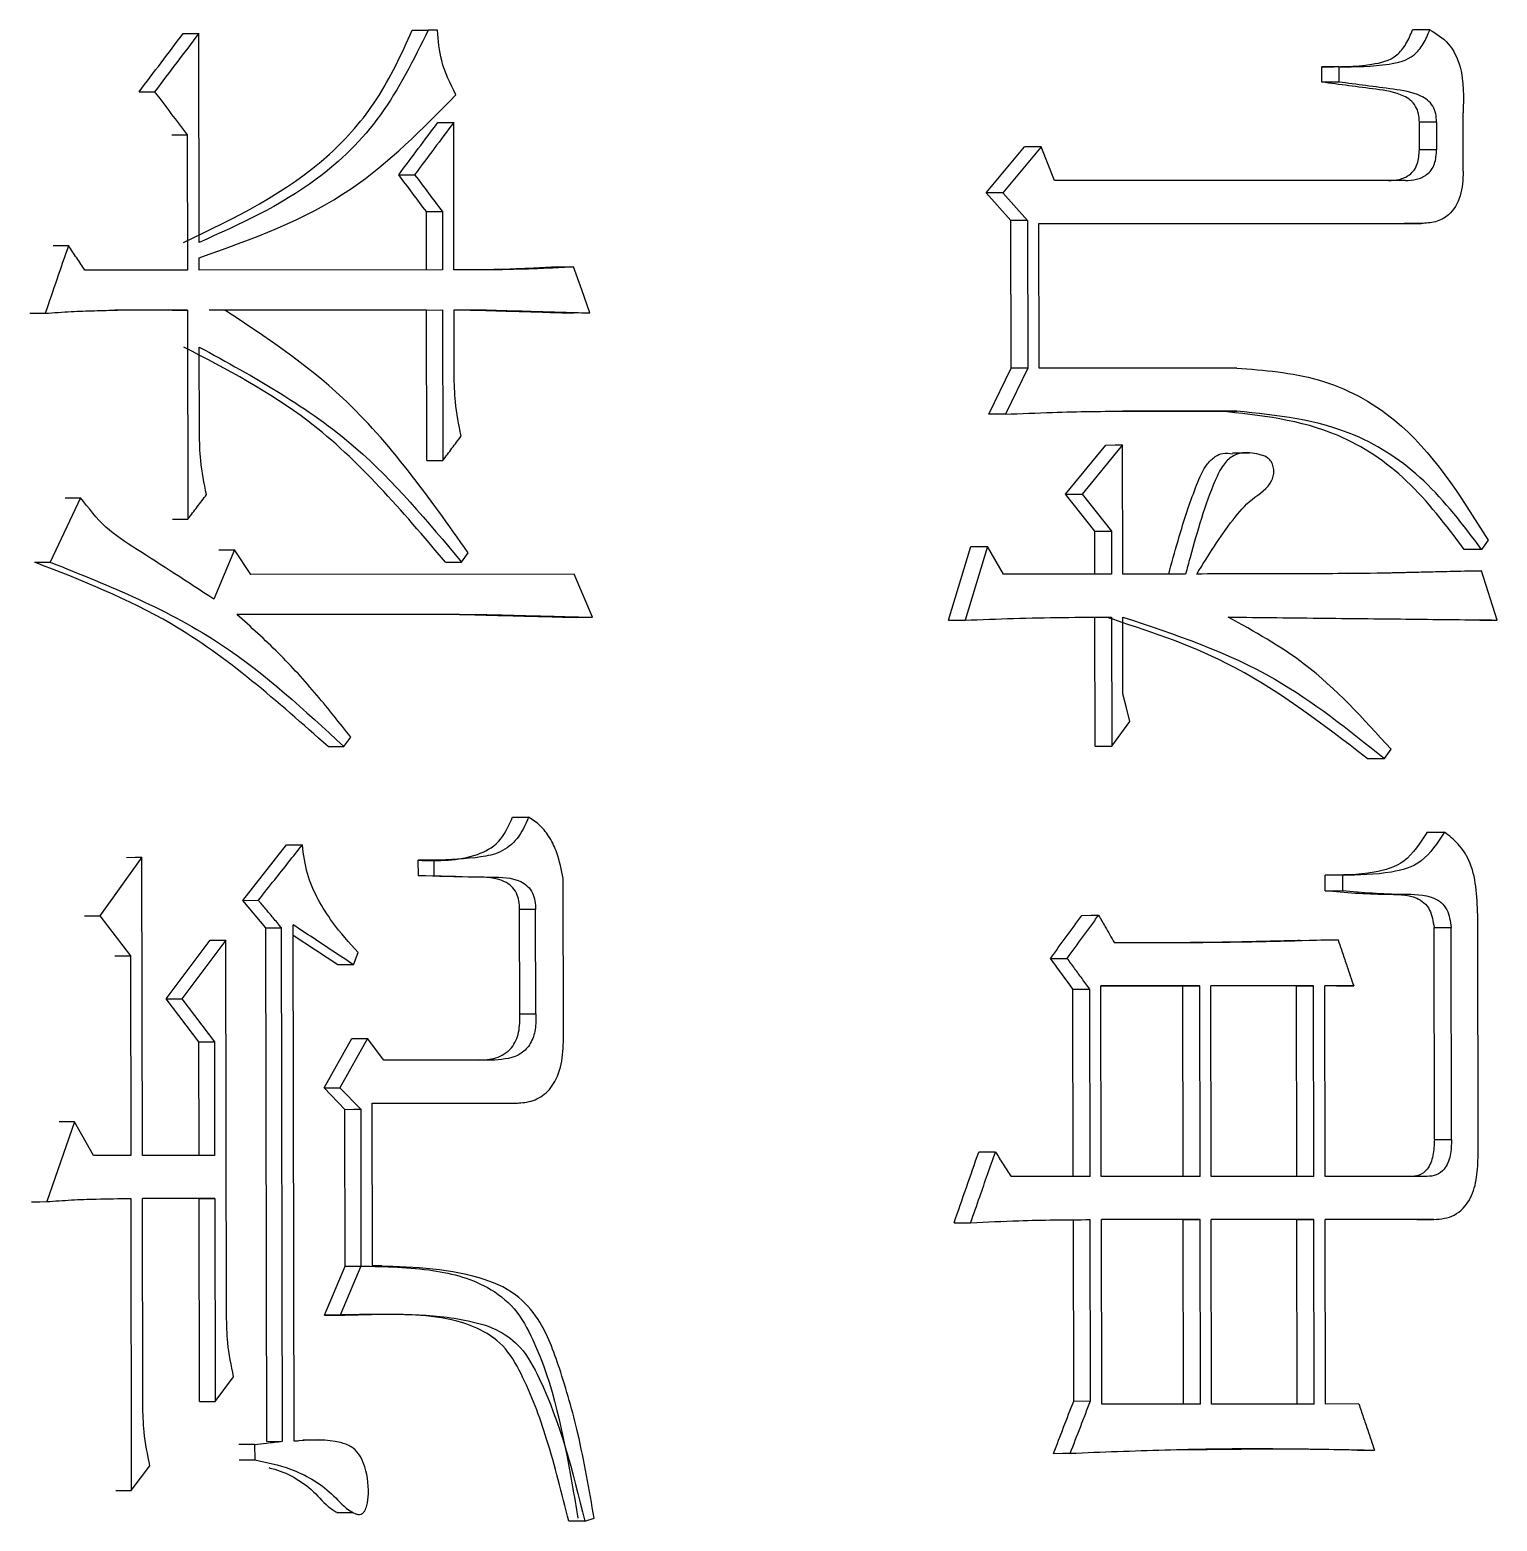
# Model space of a CAD drawing. Header units: millimetres. Extents: x 2384 to 4064, y 886 to 2074.
# Drawn here: x 2970.7 to 2975.86, y 1065.35 to 1070.6 of the extents above; entities that cross this region are included whole.
import ezdxf

# ---------------------------------------------------------------- set-up
doc = ezdxf.new("R2010")
doc.units = ezdxf.units.MM

msp = doc.modelspace()

# ---------------------------------------------------------------- linework, layer by layer
at = {"color": 7, "linetype": 'Continuous', "lineweight": 25}
for p, q in [((2972.0465, 1070.5981), (2972.1024, 1070.5983)), ((2972.1348, 1070.5983), (2972.1024, 1070.5983)), ((2975.6255, 1070.5997), (2975.565, 1070.5994)), ((2971.2965, 1069.8516), (2971.2952, 1070.5871)), ((2975.3054, 1070.4698), (2975.2453, 1070.4695)), ((2975.2454, 1070.4154), (2975.2453, 1070.4695)), ((2975.3054, 1070.4698), (2975.3055, 1070.4157)), ((2975.3055, 1070.4157), (2975.2454, 1070.4154)), ((2975.7433, 1070.1021), (2975.7429, 1070.3076)), ((2971.2549, 1070.2301), (2971.2557, 1069.7542)), ((2972.193, 1069.7546), (2972.1921, 1070.2738)), ((2975.6495, 1070.2752), (2975.589, 1070.2749)), ((2975.5891, 1070.1776), (2975.589, 1070.2749)), ((2975.6495, 1070.2752), (2975.6496, 1070.1778)), ((2974.065, 1070.0256), (2974.1994, 1070.1879)), ((2974.2581, 1070.1882), (2974.1235, 1070.0258)), ((2974.3059, 1070.0692), (2974.2581, 1070.1882)), ((2975.6496, 1070.1778), (2975.5891, 1070.1776)), ((2974.1235, 1070.0258), (2974.065, 1070.0256)), ((2974.1523, 1069.9283), (2974.065, 1070.0256)), ((2974.1235, 1070.0258), (2974.211, 1069.9285)), ((2975.5406, 1070.0696), (2974.3059, 1070.0692)), ((2972.0965, 1069.7543), (2972.0962, 1069.9599)), ((2972.1521, 1069.9601), (2972.1525, 1069.7546)), ((2974.211, 1069.9285), (2974.1523, 1069.9283)), ((2974.1532, 1069.409), (2974.1523, 1069.9283)), ((2974.211, 1069.9285), (2974.2119, 1069.4093)), ((2974.2506, 1069.9177), (2975.5955, 1069.9182)), ((2974.2515, 1069.4093), (2974.2506, 1069.9177)), ((2975.5351, 1069.9179), (2974.2506, 1069.9175)), ((2975.5955, 1069.9182), (2975.5351, 1069.9179)), ((2971.2966, 1069.7542), (2971.2965, 1069.7975)), ((2971.2557, 1069.7542), (2970.8946, 1069.754)), ((2972.1525, 1069.7546), (2971.2966, 1069.7542)), ((2972.2822, 1069.7546), (2972.193, 1069.7546)), ((2971.2011, 1069.6133), (2971.0004, 1069.6132)), ((2971.2559, 1069.6135), (2971.0099, 1069.6134)), ((2971.2012, 1069.6133), (2971.2559, 1069.6135)), ((2971.2559, 1069.6135), (2971.2572, 1068.878)), ((2972.0967, 1069.6137), (2971.3319, 1069.6134)), ((2971.3869, 1069.6136), (2972.1527, 1069.614)), ((2972.0967, 1069.6137), (2972.1527, 1069.614)), ((2972.0976, 1069.0837), (2972.0967, 1069.6137)), ((2972.1527, 1069.614), (2972.1536, 1069.0839)), ((2972.1933, 1069.614), (2972.3068, 1069.614)), ((2972.1937, 1069.3868), (2972.1933, 1069.614)), ((2972.2506, 1069.6138), (2972.1933, 1069.6138)), ((2972.2506, 1069.6138), (2972.3068, 1069.614)), ((2972.6706, 1069.6034), (2972.614, 1069.6031)), ((2971.2976, 1069.1809), (2971.2971, 1069.4836)), ((2974.0743, 1069.2468), (2974.1532, 1069.409)), ((2974.2119, 1069.4093), (2974.1328, 1069.247)), ((2974.9463, 1069.4096), (2974.2515, 1069.4093)), ((2974.1328, 1069.247), (2974.0743, 1069.2468)), ((2974.887, 1069.2579), (2974.5442, 1069.2577)), ((2974.5683, 1069.258), (2974.9466, 1069.2581)), ((2974.9466, 1069.2581), (2974.887, 1069.2579)), ((2974.3439, 1068.9656), (2974.4857, 1069.1387)), ((2974.5448, 1069.139), (2974.4028, 1068.9659)), ((2974.5456, 1068.6847), (2974.5448, 1069.139)), ((2972.0976, 1069.0837), (2972.1536, 1069.0839)), ((2974.9917, 1069.1099), (2974.9313, 1069.1096)), ((2970.8795, 1068.9534), (2970.773, 1068.7263)), ((2970.8253, 1068.9532), (2970.8795, 1068.9534)), ((2974.4468, 1068.8358), (2974.3439, 1068.9656)), ((2974.4028, 1068.9659), (2974.5058, 1068.8361)), ((2971.2024, 1068.8777), (2971.2572, 1068.878)), ((2974.447, 1068.6844), (2974.4468, 1068.8358)), ((2974.5058, 1068.8361), (2974.5061, 1068.6846)), ((2971.421, 1068.7699), (2971.3477, 1068.5968)), ((2971.4784, 1068.6834), (2971.421, 1068.7699)), ((2973.9327, 1068.5219), (2974.0116, 1068.7816)), ((2974.07, 1068.7818), (2973.991, 1068.5222)), ((2974.1258, 1068.6845), (2974.07, 1068.7818)), ((2970.7189, 1068.7261), (2970.773, 1068.7263)), ((2972.163, 1068.7266), (2972.219, 1068.7269)), ((2972.6157, 1068.6839), (2971.4784, 1068.6834)), ((2972.6805, 1068.5325), (2972.6157, 1068.6839)), ((2974.5061, 1068.6846), (2974.1258, 1068.6845)), ((2974.7665, 1068.6847), (2974.5456, 1068.6847)), ((2975.3391, 1068.6867), (2975.7472, 1068.6956)), ((2975.8626, 1068.5228), (2975.8079, 1068.6959)), ((2971.4296, 1068.5427), (2972.2681, 1068.5431)), ((2972.212, 1068.5429), (2971.4298, 1068.5425)), ((2972.212, 1068.5429), (2972.2681, 1068.5431)), ((2972.6239, 1068.5322), (2972.6805, 1068.5325)), ((2974.4481, 1068.0786), (2974.4473, 1068.533)), ((2974.5063, 1068.5332), (2974.5071, 1068.0789)), ((2974.5463, 1068.2628), (2974.5458, 1068.5332)), ((2975.8019, 1068.5226), (2975.8626, 1068.5228)), ((2974.5071, 1068.0789), (2974.5701, 1068.1654)), ((2971.7502, 1068.0775), (2971.8057, 1068.0777)), ((2971.8057, 1068.0777), (2971.8301, 1068.1102)), ((2974.4481, 1068.0786), (2974.5071, 1068.0789)), ((2975.4057, 1068.0357), (2975.466, 1068.036)), ((2975.466, 1068.036), (2975.4893, 1068.0684)), ((2975.6165, 1067.7762), (2975.6771, 1067.7764)), ((2971.4497, 1067.5365), (2971.6043, 1067.7313)), ((2971.6043, 1067.7313), (2971.6596, 1067.7316)), ((2971.0952, 1067.688), (2970.9478, 1067.4824)), ((2971.097, 1066.6387), (2971.0952, 1067.688)), ((2972.1235, 1067.6777), (2972.0676, 1067.6774)), ((2972.0677, 1067.6233), (2972.0676, 1067.6774)), ((2972.1236, 1067.6236), (2972.1235, 1067.6777)), ((2972.0677, 1067.6233), (2972.1236, 1067.6236)), ((2972.578, 1067.0721), (2972.5771, 1067.613)), ((2975.3181, 1067.6248), (2975.258, 1067.6246)), ((2975.2581, 1067.5705), (2975.258, 1067.6246)), ((2975.3181, 1067.6248), (2975.3182, 1067.5707)), ((2975.2581, 1067.5705), (2975.3182, 1067.5707)), ((2971.4497, 1067.5365), (2971.5048, 1067.5367)), ((2971.5315, 1067.4392), (2971.4497, 1067.5365)), ((2972.4803, 1067.5047), (2972.4239, 1067.5045)), ((2972.4246, 1067.1367), (2972.4239, 1067.5045)), ((2972.4809, 1067.137), (2972.4803, 1067.5047)), ((2970.9478, 1067.4824), (2971.0548, 1067.3418)), ((2971.6306, 1065.6329), (2971.6275, 1067.4503)), ((2975.7958, 1066.6406), (2975.7944, 1067.4844)), ((2971.1807, 1067.1902), (2971.3357, 1067.3958)), ((2971.3906, 1067.3961), (2971.2355, 1067.1905)), ((2971.3929, 1066.0764), (2971.3906, 1067.3961)), ((2971.5315, 1067.4392), (2971.5867, 1067.4394)), ((2971.5345, 1065.6327), (2971.5315, 1067.4392)), ((2971.5897, 1065.6329), (2971.5867, 1067.4394)), ((2971.7841, 1067.3095), (2971.6275, 1067.4133)), ((2975.1309, 1067.3943), (2975.2427, 1067.3974)), ((2975.6405, 1067.441), (2975.701, 1067.4413)), ((2975.6417, 1066.6944), (2975.6405, 1067.441)), ((2975.7023, 1066.6947), (2975.701, 1067.4413)), ((2971.0548, 1067.3418), (2971.056, 1066.6387)), ((2971.8396, 1067.3097), (2971.8558, 1067.353)), ((2971.8396, 1067.3097), (2971.7841, 1067.3095)), ((2974.2913, 1067.3322), (2974.3501, 1067.3324)), ((2971.2954, 1067.0388), (2971.1807, 1067.1902)), ((2971.2355, 1067.1905), (2971.3503, 1067.0391)), ((2974.3717, 1066.5642), (2974.3705, 1067.224)), ((2974.4306, 1066.5644), (2974.4295, 1067.2243)), ((2974.8162, 1067.2352), (2974.469, 1067.2351)), ((2974.4701, 1066.5644), (2974.469, 1067.2351)), ((2974.7568, 1067.235), (2974.469, 1067.2349)), ((2974.7568, 1067.235), (2974.8162, 1067.2352)), ((2974.7579, 1066.5643), (2974.7568, 1067.235)), ((2974.8174, 1066.5646), (2974.8162, 1067.2352)), ((2975.2169, 1067.2354), (2974.8556, 1067.2353)), ((2974.8567, 1066.5646), (2974.8556, 1067.2353)), ((2975.157, 1067.2351), (2974.8556, 1067.235)), ((2975.157, 1067.2351), (2975.2169, 1067.2354)), ((2975.1581, 1066.5645), (2975.157, 1067.2351)), ((2975.218, 1066.5647), (2975.2169, 1067.2354)), ((2975.3579, 1067.2354), (2975.2561, 1067.2354)), ((2975.2572, 1066.5647), (2975.2561, 1067.2354)), ((2975.2977, 1067.2352), (2975.2561, 1067.2352)), ((2975.2977, 1067.2352), (2975.3579, 1067.2354)), ((2972.4246, 1067.1367), (2972.4809, 1067.137)), ((2971.2961, 1066.6386), (2971.2954, 1067.0388)), ((2971.3503, 1067.0391), (2971.351, 1066.6388)), ((2971.736, 1066.8768), (2971.8333, 1067.0499)), ((2971.8889, 1067.0501), (2971.7915, 1066.877)), ((2971.946, 1066.9745), (2971.8889, 1067.0501)), ((2972.3355, 1066.9746), (2971.946, 1066.9745)), ((2971.8093, 1066.8011), (2971.736, 1066.8768)), ((2971.7915, 1066.877), (2971.8649, 1066.8013)), ((2971.9056, 1066.823), (2972.3925, 1066.8232)), ((2971.9065, 1066.2497), (2971.9056, 1066.823)), ((2972.3598, 1066.823), (2972.4165, 1066.8233)), ((2971.8103, 1066.2494), (2971.8093, 1066.8011)), ((2971.8649, 1066.8013), (2971.8658, 1066.2497)), ((2970.8586, 1066.7576), (2970.7604, 1066.4763)), ((2970.9246, 1066.6386), (2970.8586, 1066.7576)), ((2975.6417, 1066.6944), (2975.7023, 1066.6947)), ((2971.056, 1066.6387), (2970.9246, 1066.6386)), ((2971.351, 1066.6388), (2971.097, 1066.6387)), ((2974.4306, 1066.5644), (2974.1532, 1066.5643)), ((2974.8174, 1066.5646), (2974.4701, 1066.5644)), ((2975.218, 1066.5647), (2974.8567, 1066.5646)), ((2975.6168, 1066.5648), (2975.2572, 1066.5647)), ((2971.0563, 1066.4872), (2971.058, 1065.4596)), ((2971.3513, 1066.4874), (2971.0973, 1066.4873)), ((2971.0985, 1065.7625), (2971.0973, 1066.4873)), ((2971.2964, 1066.4871), (2971.0973, 1066.487)), ((2971.2964, 1066.4871), (2971.3513, 1066.4874)), ((2971.2976, 1065.7732), (2971.2964, 1066.4871)), ((2971.3513, 1066.4874), (2971.3525, 1065.7734)), ((2973.9521, 1066.4018), (2974.0105, 1066.402)), ((2974.373, 1065.7745), (2974.3719, 1066.4127)), ((2974.4319, 1065.7748), (2974.4308, 1066.413)), ((2974.8176, 1066.4131), (2974.4704, 1066.413)), ((2974.4715, 1065.764), (2974.4704, 1066.413)), ((2974.7582, 1066.4129), (2974.4704, 1066.4128)), ((2974.7582, 1066.4129), (2974.8176, 1066.4131)), ((2974.7593, 1065.7638), (2974.7582, 1066.4129)), ((2974.8187, 1065.7641), (2974.8176, 1066.4131)), ((2975.2183, 1066.4133), (2974.857, 1066.4131)), ((2974.8581, 1065.7641), (2974.857, 1066.4131)), ((2975.1584, 1066.413), (2974.857, 1066.4129)), ((2975.1584, 1066.413), (2975.2183, 1066.4133)), ((2975.1595, 1065.764), (2975.1584, 1066.413)), ((2975.2194, 1065.7642), (2975.2183, 1066.4133)), ((2975.6404, 1066.4134), (2975.2575, 1066.4133)), ((2975.2586, 1065.7642), (2975.2575, 1066.4133)), ((2975.5799, 1066.4131), (2975.2575, 1066.413)), ((2975.5799, 1066.4131), (2975.6404, 1066.4134)), ((2971.7374, 1066.0763), (2971.8103, 1066.2494)), ((2971.8658, 1066.2497), (2971.7929, 1066.0765)), ((2971.8103, 1066.2494), (2971.8658, 1066.2497)), ((2971.9393, 1066.2502), (2971.9065, 1066.2501)), ((2971.7374, 1066.0763), (2971.7928, 1066.0765)), ((2971.3525, 1065.7734), (2971.4178, 1065.86)), ((2971.2976, 1065.7732), (2971.3525, 1065.7734)), ((2974.373, 1065.7745), (2974.4319, 1065.7748)), ((2974.8187, 1065.7641), (2974.4715, 1065.764)), ((2975.2194, 1065.7642), (2974.8581, 1065.7641)), ((2975.376, 1065.7643), (2975.2586, 1065.7642)), ((2971.4918, 1065.6221), (2971.4367, 1065.6218)), ((2971.4918, 1065.6221), (2971.4919, 1065.568)), ((2971.5345, 1065.6327), (2971.5897, 1065.6329)), ((2971.7171, 1065.6376), (2971.6614, 1065.6373)), ((2971.4368, 1065.5677), (2971.4919, 1065.568)), ((2974.7236, 1065.6027), (2975.081, 1065.6063)), ((2975.3708, 1065.6018), (2975.431, 1065.602)), ((2971.058, 1065.4596), (2971.1235, 1065.5462)), ((2971.0035, 1065.4594), (2971.058, 1065.4596)), ((2971.7805, 1065.3827), (2971.8365, 1065.3829)), ((2972.6536, 1065.3522), (2972.597, 1065.3519)), ((2972.6536, 1065.3522), (2972.6859, 1065.363))]:
    msp.add_line(p, q, dxfattribs=at)
at = {"color": 7, "linetype": 'Continuous', "lineweight": 25, "flags": 128}
for points in [[(2971.2404, 1070.5869), (2971.2711, 1070.587), (2971.2952, 1070.5871)], [(2971.0852, 1070.3813), (2971.1158, 1070.3814), (2971.1399, 1070.3815)], [(2971.2001, 1070.2299), (2971.2308, 1070.23), (2971.2549, 1070.2301)], [(2972.1361, 1070.2736), (2972.1675, 1070.2737), (2972.1921, 1070.2738)], [(2974.2581, 1070.1882), (2974.2252, 1070.188), (2974.1994, 1070.1879)], [(2971.9986, 1070.0896), (2972.0299, 1070.0898), (2972.0545, 1070.0899)], [(2972.0962, 1069.9599), (2972.1275, 1069.96), (2972.1521, 1069.9601)], [(2970.7828, 1069.8402), (2970.8131, 1069.8404), (2970.8369, 1069.8405)], [(2972.5573, 1069.7654), (2972.589, 1069.7655), (2972.6138, 1069.7656)], [(2972.6706, 1069.6034), (2972.6422, 1069.6845), (2972.6138, 1069.7656)], [(2970.701, 1069.6022), (2970.7312, 1069.6024), (2970.7551, 1069.6025)], [(2974.2119, 1069.4093), (2974.179, 1069.4092), (2974.1532, 1069.409)], [(2974.4857, 1069.1387), (2974.5188, 1069.1389), (2974.5448, 1069.139)], [(2974.3439, 1068.9656), (2974.3769, 1068.9657), (2974.4028, 1068.9659)], [(2974.4468, 1068.8358), (2974.4798, 1068.836), (2974.5058, 1068.8361)], [(2971.366, 1068.7696), (2971.3968, 1068.7698), (2971.421, 1068.7699)], [(2972.2191, 1068.727), (2972.2312, 1068.7432), (2972.2433, 1068.7594)], [(2974.0116, 1068.7816), (2974.0443, 1068.7817), (2974.07, 1068.7818)], [(2975.8078, 1068.7716), (2975.7812, 1068.7715), (2975.7641, 1068.7714), (2975.7471, 1068.7714)], [(2975.8311, 1068.8041), (2975.8252, 1068.796), (2975.8194, 1068.7878), (2975.8136, 1068.7797), (2975.8078, 1068.7716)], [(2975.7472, 1068.6956), (2975.7812, 1068.6958), (2975.8079, 1068.6959)], [(2973.9327, 1068.5219), (2973.9653, 1068.5221), (2973.991, 1068.5222)], [(2974.5701, 1068.1654), (2974.5582, 1068.2141), (2974.5463, 1068.2628)], [(2972.3991, 1067.829), (2972.4149, 1067.8291), (2972.4306, 1067.8291), (2972.4555, 1067.8293)], [(2971.0407, 1067.6877), (2971.0712, 1067.6879), (2971.0952, 1067.688)], [(2970.8935, 1067.4821), (2970.9239, 1067.4823), (2970.9478, 1067.4824)], [(2974.4017, 1067.4837), (2974.4347, 1067.4838), (2974.4607, 1067.4839)], [(2971.3357, 1067.3958), (2971.3665, 1067.396), (2971.3906, 1067.3961)], [(2975.2427, 1067.3974), (2975.2764, 1067.3976), (2975.3028, 1067.3977)], [(2971.0003, 1067.3416), (2971.0308, 1067.3417), (2971.0548, 1067.3418)], [(2971.1807, 1067.1902), (2971.2114, 1067.1903), (2971.2355, 1067.1905)], [(2974.3705, 1067.224), (2974.4035, 1067.2242), (2974.4295, 1067.2243)], [(2971.2954, 1067.0388), (2971.3262, 1067.039), (2971.3503, 1067.0391)], [(2971.8333, 1067.0499), (2971.8644, 1067.05), (2971.8889, 1067.0501)], [(2971.736, 1066.8768), (2971.7671, 1066.8769), (2971.7915, 1066.877)], [(2971.8093, 1066.8011), (2971.8405, 1066.8012), (2971.8649, 1066.8013)], [(2970.8586, 1066.7576), (2970.8282, 1066.7574), (2970.8044, 1066.7573)], [(2974.0975, 1066.6508), (2974.0647, 1066.6507), (2974.039, 1066.6506)], [(2970.7063, 1066.476), (2970.7365, 1066.4762), (2970.7604, 1066.4763)], [(2974.3022, 1065.5906), (2974.3351, 1065.5907), (2974.361, 1065.5909)]]:
    msp.add_lwpolyline(points, dxfattribs=at)
at = {"color": 7, "linetype": 'Continuous', "lineweight": 25}
for points, knots in [([(2971.2416, 1069.8513), (2971.4218, 1069.9375), (2971.6751, 1070.0585), (2971.9325, 1070.3493), (2972.0083, 1070.5147), (2972.0465, 1070.5981)], [0, 0, 0, 0, 0.550002, 0.773014, 1, 1, 1, 1]), ([(2972.1024, 1070.5983), (2972.051, 1070.4946), (2971.9491, 1070.2893), (2971.6732, 1070.0201), (2971.4385, 1069.9151), (2971.2965, 1069.8516)], [0, 0, 0, 0, 0.286997, 0.568308, 1, 1, 1, 1]), ([(2972.2001, 1070.3712), (2972.1805, 1070.4102), (2972.145, 1070.4805), (2972.1379, 1070.562), (2972.1348, 1070.5983)], [0, 0, 0, 0, 0.5543443, 1, 1, 1, 1]), ([(2975.2453, 1070.4695), (2975.3037, 1070.4697), (2975.3925, 1070.4699), (2975.4997, 1070.4938), (2975.5442, 1070.5489), (2975.558, 1070.5825), (2975.565, 1070.5994)], [0, 0, 0, 0, 0.492277, 0.748028, 0.872473, 1, 1, 1, 1]), ([(2975.3054, 1070.4698), (2975.3639, 1070.4699), (2975.4527, 1070.4702), (2975.5601, 1070.494), (2975.6046, 1070.5491), (2975.6185, 1070.5827), (2975.6255, 1070.5997)], [0, 0, 0, 0, 0.4923877, 0.7481706, 0.8725672, 1, 1, 1, 1]), ([(2975.6255, 1070.5997), (2975.6487, 1070.5858), (2975.6956, 1070.5576), (2975.7474, 1070.4505), (2975.7446, 1070.3625), (2975.7429, 1070.3076)], [0, 0, 0, 0, 0.268924, 0.544059, 1, 1, 1, 1]), ([(2971.0852, 1070.3813), (2971.1111, 1070.4155), (2971.1628, 1070.4841), (2971.2145, 1070.5526), (2971.2404, 1070.5869)], [0, 0, 0, 0, 0.5, 1, 1, 1, 1]), ([(2971.2952, 1070.5871), (2971.2693, 1070.5528), (2971.2176, 1070.4843), (2971.1658, 1070.4158), (2971.1399, 1070.3815)], [0, 0, 0, 0, 0.5, 1, 1, 1, 1]), ([(2975.589, 1070.2749), (2975.5884, 1070.2848), (2975.5874, 1070.3044), (2975.5766, 1070.3324), (2975.5578, 1070.3536), (2975.5117, 1070.3801), (2975.4054, 1070.395), (2975.3089, 1070.4073), (2975.2454, 1070.4154)], [0, 0, 0, 0, 0.0603351, 0.119888, 0.1857879, 0.2512461, 0.5074614, 1, 1, 1, 1]), ([(2975.6495, 1070.2752), (2975.6489, 1070.285), (2975.6479, 1070.3046), (2975.6371, 1070.3327), (2975.6182, 1070.3539), (2975.5721, 1070.3803), (2975.4656, 1070.3953), (2975.369, 1070.4076), (2975.3055, 1070.4157)], [0, 0, 0, 0, 0.060271, 0.119774, 0.185648, 0.251104, 0.507362, 1, 1, 1, 1]), ([(2971.1399, 1070.3815), (2971.1591, 1070.3563), (2971.1974, 1070.3058), (2971.2357, 1070.2554), (2971.2549, 1070.2301)], [0, 0, 0, 0, 0.500001, 1, 1, 1, 1]), ([(2971.2965, 1069.7975), (2971.4824, 1069.8634), (2971.8177, 1069.9823), (2972.0822, 1070.2513), (2972.2001, 1070.3712)], [0, 0, 0, 0, 0.554476, 1, 1, 1, 1]), ([(2971.9986, 1070.0896), (2972.0216, 1070.1203), (2972.0674, 1070.1816), (2972.1132, 1070.2429), (2972.1361, 1070.2736)], [0, 0, 0, 0, 0.5, 1, 1, 1, 1]), ([(2972.1921, 1070.2738), (2972.1692, 1070.2432), (2972.1233, 1070.1819), (2972.0774, 1070.1205), (2972.0545, 1070.0899)], [0, 0, 0, 0, 0.5, 1, 1, 1, 1]), ([(2975.4802, 1070.0694), (2975.4929, 1070.0699), (2975.5185, 1070.071), (2975.5498, 1070.0844), (2975.5712, 1070.1051), (2975.5863, 1070.1347), (2975.588, 1070.1606), (2975.5891, 1070.1776)], [0, 0, 0, 0, 0.240661, 0.483158, 0.613663, 0.747582, 1, 1, 1, 1]), ([(2975.5406, 1070.0696), (2975.5533, 1070.0702), (2975.5789, 1070.0713), (2975.6103, 1070.0847), (2975.6317, 1070.1054), (2975.6468, 1070.1349), (2975.6485, 1070.1609), (2975.6496, 1070.1778)], [0, 0, 0, 0, 0.24079, 0.483382, 0.613891, 0.747761, 1, 1, 1, 1]), ([(2972.0962, 1069.9599), (2972.0799, 1069.9815), (2972.0474, 1070.0248), (2972.0149, 1070.068), (2971.9986, 1070.0896)], [0, 0, 0, 0, 0.500001, 1, 1, 1, 1]), ([(2972.0545, 1070.0899), (2972.0708, 1070.0683), (2972.1033, 1070.025), (2972.1358, 1069.9817), (2972.1521, 1069.9601)], [0, 0, 0, 0, 0.5000011, 1, 1, 1, 1]), ([(2975.7433, 1070.1021), (2975.742, 1070.0725), (2975.7396, 1070.0145), (2975.6993, 1069.9471), (2975.6458, 1069.9212), (2975.6122, 1069.9192), (2975.5955, 1069.9182)], [0, 0, 0, 0, 0.294497, 0.5757322, 0.789017, 1, 1, 1, 1]), ([(2970.8369, 1069.8405), (2970.8233, 1069.8008), (2970.796, 1069.7215), (2970.7687, 1069.6421), (2970.7551, 1069.6025)], [0, 0, 0, 0, 0.5, 1, 1, 1, 1]), ([(2970.8946, 1069.754), (2970.885, 1069.7684), (2970.8658, 1069.7972), (2970.8466, 1069.8261), (2970.8369, 1069.8405)], [0, 0, 0, 0, 0.500003, 1, 1, 1, 1]), ([(2972.5573, 1069.7654), (2972.5293, 1069.7638), (2972.4733, 1069.7606), (2972.3672, 1069.7562), (2972.2888, 1069.7552), (2972.2386, 1069.7546)], [0, 0, 0, 0, 0.263979, 0.527965, 1, 1, 1, 1]), ([(2972.6138, 1069.7656), (2972.5856, 1069.764), (2972.5291, 1069.7608), (2972.4186, 1069.7562), (2972.3362, 1069.7553), (2972.2822, 1069.7546)], [0, 0, 0, 0, 0.256211, 0.512429, 1, 1, 1, 1]), ([(2970.7551, 1069.6025), (2970.7855, 1069.6045), (2970.8432, 1069.6085), (2970.9282, 1069.6117), (2970.9827, 1069.6128), (2971.0099, 1069.6134)], [0, 0, 0, 0, 0.358806, 0.679364, 1, 1, 1, 1]), ([(2972.2433, 1068.7594), (2972.1052, 1068.9543), (2971.8609, 1069.2994), (2971.5305, 1069.5183), (2971.3869, 1069.6136)], [0, 0, 0, 0, 0.565165, 1, 1, 1, 1]), ([(2972.2506, 1069.6138), (2972.2986, 1069.6124), (2972.3832, 1069.6099), (2972.5043, 1069.6064), (2972.5774, 1069.6042), (2972.614, 1069.6031)], [0, 0, 0, 0, 0.395454, 0.697726, 1, 1, 1, 1]), ([(2972.3068, 1069.614), (2972.3547, 1069.6126), (2972.4395, 1069.6102), (2972.5607, 1069.6066), (2972.634, 1069.6045), (2972.6706, 1069.6034)], [0, 0, 0, 0, 0.39494, 0.697469, 1, 1, 1, 1]), ([(2972.163, 1068.7266), (2972.0105, 1068.9064), (2971.7408, 1069.2244), (2971.3933, 1069.4049), (2971.2422, 1069.4834)], [0, 0, 0, 0, 0.565266, 1, 1, 1, 1]), ([(2971.2971, 1069.4836), (2971.4884, 1069.3787), (2971.8335, 1069.1895), (2972.1002, 1068.8695), (2972.219, 1068.7269)], [0, 0, 0, 0, 0.554256, 1, 1, 1, 1]), ([(2974.9463, 1069.4095), (2975.0428, 1069.4021), (2975.2369, 1069.3873), (2975.5715, 1069.2156), (2975.7319, 1068.9613), (2975.8311, 1068.8041)], [0, 0, 0, 0, 0.274101, 0.551296, 1, 1, 1, 1]), ([(2972.2184, 1069.1705), (2972.2102, 1069.2102), (2972.1957, 1069.2814), (2972.1943, 1069.3545), (2972.1937, 1069.3868)], [0, 0, 0, 0, 0.558835, 1, 1, 1, 1]), ([(2974.1328, 1069.247), (2974.1879, 1069.2494), (2974.2882, 1069.2537), (2974.4334, 1069.257), (2974.5233, 1069.2577), (2974.5683, 1069.258)], [0, 0, 0, 0, 0.3791836, 0.6895692, 1, 1, 1, 1]), ([(2975.7471, 1068.7714), (2975.6829, 1068.8565), (2975.556, 1069.0246), (2975.2623, 1069.2188), (2975.0287, 1069.2431), (2974.887, 1069.2578)], [0, 0, 0, 0, 0.2874425, 0.5678563, 1, 1, 1, 1]), ([(2975.8078, 1068.7716), (2975.7435, 1068.8567), (2975.6165, 1069.0249), (2975.3224, 1069.2191), (2975.0884, 1069.2434), (2974.9466, 1069.2581)], [0, 0, 0, 0, 0.287344, 0.567754, 1, 1, 1, 1]), ([(2971.3225, 1068.9645), (2971.3143, 1069.0043), (2971.2996, 1069.0754), (2971.2982, 1069.1486), (2971.2976, 1069.1809)], [0, 0, 0, 0, 0.5588348, 1, 1, 1, 1]), ([(2972.1536, 1069.0839), (2972.1644, 1069.0983), (2972.186, 1069.1272), (2972.2076, 1069.1561), (2972.2184, 1069.1705)], [0, 0, 0, 0, 0.500001, 1, 1, 1, 1]), ([(2974.7071, 1068.6845), (2974.7287, 1068.763), (2974.7579, 1068.8693), (2974.8048, 1068.9976), (2974.8324, 1069.0643), (2974.8685, 1069.0984), (2974.8994, 1069.1125), (2974.9203, 1069.1092), (2974.9315, 1069.1075)], [0, 0, 0, 0, 0.455264, 0.617256, 0.780592, 0.85776, 0.923226, 1, 1, 1, 1]), ([(2974.8058, 1068.6848), (2974.8468, 1068.7505), (2974.9059, 1068.8453), (2974.9964, 1068.9523), (2975.0609, 1068.9864), (2975.077, 1069.033), (2975.0776, 1069.0528), (2975.0733, 1069.0718), (2975.0641, 1069.087), (2975.0478, 1069.0994), (2975.0126, 1069.1089), (2974.9708, 1069.116), (2974.927, 1069.0989), (2974.8946, 1069.0665), (2974.8401, 1068.9478), (2974.8021, 1068.816), (2974.7718, 1068.7043), (2974.7665, 1068.6848)], [0, 0, 0, 0, 0.209543, 0.302706, 0.395798, 0.412004, 0.428186, 0.444961, 0.461038, 0.475088, 0.504153, 0.574083, 0.604651, 0.646233, 0.701501, 0.94765, 1, 1, 1, 1]), ([(2971.3477, 1068.5968), (2971.2569, 1068.6559), (2971.1303, 1068.7384), (2970.9641, 1068.8436), (2970.9078, 1068.9167), (2970.8795, 1068.9534)], [0, 0, 0, 0, 0.557651, 0.777477, 1, 1, 1, 1]), ([(2971.2572, 1068.878), (2971.2681, 1068.8924), (2971.2899, 1068.9212), (2971.3116, 1068.9501), (2971.3225, 1068.9645)], [0, 0, 0, 0, 0.500001, 1, 1, 1, 1]), ([(2971.7502, 1068.0775), (2971.5725, 1068.2356), (2971.2574, 1068.5163), (2970.8824, 1068.6623), (2970.7189, 1068.7261)], [0, 0, 0, 0, 0.563735, 1, 1, 1, 1]), ([(2970.773, 1068.7263), (2970.9816, 1068.6429), (2971.357, 1068.4929), (2971.6676, 1068.2054), (2971.8057, 1068.0777)], [0, 0, 0, 0, 0.555605, 1, 1, 1, 1]), ([(2975.8079, 1068.6959), (2975.6774, 1068.6923), (2975.446, 1068.6859), (2975.1118, 1068.6856), (2974.9078, 1068.685), (2974.8059, 1068.6848)], [0, 0, 0, 0, 0.392543, 0.696266, 1, 1, 1, 1]), ([(2975.0762, 1068.6854), (2975.0763, 1068.6854), (2975.0764, 1068.6854), (2975.0621, 1068.6854), (2975.0311, 1068.6853), (2975.0011, 1068.6852)], [0, 0, 0, 0, 0.005804, 0.036079, 1, 1, 1, 1]), ([(2971.8301, 1068.1102), (2971.791, 1068.1602), (2971.7099, 1068.2636), (2971.5768, 1068.4094), (2971.4788, 1068.4982), (2971.4296, 1068.5427)], [0, 0, 0, 0, 0.317968, 0.658007, 1, 1, 1, 1]), ([(2972.212, 1068.5429), (2972.2842, 1068.541), (2972.3891, 1068.5383), (2972.5263, 1068.5348), (2972.5913, 1068.5331), (2972.6239, 1068.5322)], [0, 0, 0, 0, 0.52539, 0.762695, 1, 1, 1, 1]), ([(2972.2681, 1068.5431), (2972.3403, 1068.5412), (2972.4453, 1068.5385), (2972.5827, 1068.535), (2972.6479, 1068.5333), (2972.6805, 1068.5325)], [0, 0, 0, 0, 0.524708, 0.762354, 1, 1, 1, 1]), ([(2973.991, 1068.5222), (2974.0479, 1068.5245), (2974.1625, 1068.5292), (2974.3343, 1068.5323), (2974.449, 1068.5329), (2974.5063, 1068.5332)], [0, 0, 0, 0, 0.3308169, 0.6653894, 1, 1, 1, 1]), ([(2975.4057, 1068.0357), (2975.2443, 1068.1595), (2974.9575, 1068.3796), (2974.63, 1068.4863), (2974.4868, 1068.5329)], [0, 0, 0, 0, 0.562559, 1, 1, 1, 1]), ([(2974.5458, 1068.5332), (2974.7286, 1068.4726), (2975.0569, 1068.3636), (2975.3403, 1068.1366), (2975.466, 1068.036)], [0, 0, 0, 0, 0.556811, 1, 1, 1, 1]), ([(2974.9163, 1068.5333), (2975.0302, 1068.532), (2975.2455, 1068.5296), (2975.5609, 1068.5261), (2975.7621, 1068.5239), (2975.8626, 1068.5228)], [0, 0, 0, 0, 0.359303, 0.679648, 1, 1, 1, 1]), ([(2975.4893, 1068.0684), (2975.3919, 1068.1757), (2975.2192, 1068.366), (2975.0083, 1068.4825), (2974.9163, 1068.5333)], [0, 0, 0, 0, 0.564151, 1, 1, 1, 1]), ([(2972.0676, 1067.6774), (2972.1376, 1067.6758), (2972.2353, 1067.6736), (2972.3571, 1067.7356), (2972.3849, 1067.7974), (2972.3991, 1067.829)], [0, 0, 0, 0, 0.551357, 0.770078, 1, 1, 1, 1]), ([(2972.4555, 1067.8293), (2972.4437, 1067.8026), (2972.4206, 1067.7503), (2972.3574, 1067.7018), (2972.2563, 1067.6821), (2972.1783, 1067.6795), (2972.1235, 1067.6777)], [0, 0, 0, 0, 0.195659, 0.382955, 0.567145, 1, 1, 1, 1]), ([(2972.5771, 1067.613), (2972.5711, 1067.644), (2972.5612, 1067.6947), (2972.5315, 1067.7572), (2972.498, 1067.8015), (2972.4695, 1067.8201), (2972.4555, 1067.8293)], [0, 0, 0, 0, 0.349141, 0.571236, 0.788179, 1, 1, 1, 1]), ([(2975.6165, 1067.7762), (2975.5919, 1067.738), (2975.5436, 1067.6632), (2975.4087, 1067.6261), (2975.3151, 1067.6252), (2975.258, 1067.6246)], [0, 0, 0, 0, 0.287999, 0.56515, 1, 1, 1, 1]), ([(2975.6771, 1067.7764), (2975.6524, 1067.7383), (2975.604, 1067.6634), (2975.469, 1067.6264), (2975.3753, 1067.6254), (2975.3181, 1067.6248)], [0, 0, 0, 0, 0.287877, 0.565058, 1, 1, 1, 1]), ([(2975.7944, 1067.4844), (2975.7916, 1067.5525), (2975.7878, 1067.6466), (2975.7272, 1067.7376), (2975.6937, 1067.7636), (2975.6771, 1067.7764)], [0, 0, 0, 0, 0.57016, 0.787713, 1, 1, 1, 1]), ([(2971.5048, 1067.5367), (2971.524, 1067.5609), (2971.5594, 1067.6054), (2971.611, 1067.6703), (2971.6434, 1067.7111), (2971.6596, 1067.7315)], [0, 0, 0, 0, 0.371324, 0.685662, 1, 1, 1, 1]), ([(2971.8558, 1067.353), (2971.8247, 1067.3875), (2971.7731, 1067.4446), (2971.7134, 1067.5387), (2971.6729, 1067.6295), (2971.6641, 1067.6974), (2971.6596, 1067.7315)], [0, 0, 0, 0, 0.333231, 0.552095, 0.774458, 1, 1, 1, 1]), ([(2972.4239, 1067.5045), (2972.4235, 1067.5145), (2972.4226, 1067.5343), (2972.4135, 1067.5637), (2972.3957, 1067.5878), (2972.3483, 1067.6177), (2972.2347, 1067.6178), (2972.134, 1067.6211), (2972.0677, 1067.6233)], [0, 0, 0, 0, 0.060717, 0.120381, 0.18767, 0.252801, 0.508101, 1, 1, 1, 1]), ([(2972.1236, 1067.6236), (2972.19, 1067.6214), (2972.2908, 1067.618), (2972.4046, 1067.6179), (2972.452, 1067.5881), (2972.4699, 1067.564), (2972.479, 1067.5345), (2972.4799, 1067.5147), (2972.4803, 1067.5047)], [0, 0, 0, 0, 0.492007, 0.747358, 0.812484, 0.879738, 0.939348, 1, 1, 1, 1]), ([(2975.2581, 1067.5705), (2975.3284, 1067.5646), (2975.4352, 1067.5557), (2975.5547, 1067.5587), (2975.6062, 1067.5301), (2975.6323, 1067.4966), (2975.6373, 1067.4627), (2975.6405, 1067.441)], [0, 0, 0, 0, 0.493007, 0.748945, 0.813954, 0.88072, 1, 1, 1, 1]), ([(2975.3182, 1067.5707), (2975.3885, 1067.5649), (2975.4955, 1067.5559), (2975.6151, 1067.559), (2975.6667, 1067.5304), (2975.6929, 1067.4969), (2975.6979, 1067.463), (2975.701, 1067.4413)], [0, 0, 0, 0, 0.493108, 0.749094, 0.814101, 0.880835, 1, 1, 1, 1]), ([(2971.5867, 1067.4394), (2971.5768, 1067.4512), (2971.5582, 1067.4733), (2971.531, 1067.5057), (2971.5136, 1067.5264), (2971.5048, 1067.5367)], [0, 0, 0, 0, 0.362123, 0.681061, 1, 1, 1, 1]), ([(2971.8396, 1067.3097), (2971.8153, 1067.3258), (2971.7679, 1067.3573), (2971.6971, 1067.4042), (2971.6507, 1067.4349), (2971.6275, 1067.4503)], [0, 0, 0, 0, 0.343847, 0.671923, 1, 1, 1, 1]), ([(2974.2913, 1067.3322), (2974.3097, 1067.3574), (2974.3465, 1067.4079), (2974.3833, 1067.4584), (2974.4017, 1067.4837)], [0, 0, 0, 0, 0.5000002, 1, 1, 1, 1]), ([(2974.3501, 1067.3324), (2974.3685, 1067.3577), (2974.3962, 1067.3955), (2974.433, 1067.446), (2974.4514, 1067.4713), (2974.4607, 1067.4839)], [0, 0, 0, 0, 0.4999999, 0.7499999, 1, 1, 1, 1]), ([(2974.4607, 1067.4839), (2974.4684, 1067.4703), (2974.4816, 1067.4473), (2974.5001, 1067.4148), (2974.5108, 1067.396), (2974.5162, 1067.3866)], [0, 0, 0, 0, 0.419954, 0.709977, 1, 1, 1, 1]), ([(2975.3028, 1067.3977), (2975.1682, 1067.3937), (2974.9702, 1067.3878), (2974.7076, 1067.3871), (2974.58, 1067.3867), (2974.5162, 1067.3866)], [0, 0, 0, 0, 0.515258, 0.757627, 1, 1, 1, 1]), ([(2975.1687, 1067.3948), (2975.1686, 1067.3948), (2975.1678, 1067.3948), (2975.0811, 1067.3926), (2974.9237, 1067.3889), (2974.753, 1067.3874), (2974.6562, 1067.3869), (2974.6408, 1067.3868), (2974.6404, 1067.3868), (2974.6405, 1067.3868), (2974.6405, 1067.3868)], [0, 0, 0, 0, 0.003055, 0.020921, 0.517723, 0.853035, 0.994956, 0.997364, 0.999372, 1, 1, 1, 1]), ([(2975.3028, 1067.3977), (2975.308, 1067.3823), (2975.3184, 1067.3516), (2975.3368, 1067.2975), (2975.3499, 1067.2588), (2975.3579, 1067.2354)], [0, 0, 0, 0, 0.283865, 0.567729, 1, 1, 1, 1]), ([(2974.6731, 1067.387), (2974.673, 1067.387), (2974.6727, 1067.387), (2974.6682, 1067.387), (2974.6557, 1067.3869), (2974.6433, 1067.3869), (2974.6355, 1067.3869)], [0, 0, 0, 0, 0.065802, 0.154188, 0.463499, 1, 1, 1, 1]), ([(2974.3705, 1067.224), (2974.3573, 1067.2421), (2974.3309, 1067.2781), (2974.3045, 1067.3142), (2974.2913, 1067.3322)], [0, 0, 0, 0, 0.4999995, 1, 1, 1, 1]), ([(2974.4295, 1067.2243), (2974.4204, 1067.2366), (2974.4026, 1067.2608), (2974.3762, 1067.2969), (2974.3588, 1067.3206), (2974.3501, 1067.3324)], [0, 0, 0, 0, 0.342692, 0.671346, 1, 1, 1, 1]), ([(2972.2793, 1066.9744), (2972.2999, 1066.9754), (2972.3412, 1066.9774), (2972.3969, 1067.0096), (2972.4249, 1067.0723), (2972.4247, 1067.115), (2972.4246, 1067.1367)], [0, 0, 0, 0, 0.268917, 0.541341, 0.767036, 1, 1, 1, 1]), ([(2972.4809, 1067.137), (2972.4811, 1067.1186), (2972.4815, 1067.0823), (2972.4648, 1067.0309), (2972.4167, 1066.9805), (2972.3688, 1066.9771), (2972.3355, 1066.9746)], [0, 0, 0, 0, 0.19814, 0.3923, 0.578456, 1, 1, 1, 1]), ([(2972.3925, 1066.8232), (2972.4117, 1066.8232), (2972.4502, 1066.8232), (2972.5072, 1066.8452), (2972.5551, 1066.9), (2972.5779, 1066.9821), (2972.578, 1067.0419), (2972.578, 1067.0721)], [0, 0, 0, 0, 0.177785, 0.356958, 0.541697, 0.768829, 1, 1, 1, 1]), ([(2975.6417, 1066.6944), (2975.6411, 1066.6756), (2975.6398, 1066.6387), (2975.6213, 1066.5907), (2975.5887, 1066.5668), (2975.567, 1066.5653), (2975.5563, 1066.5646)], [0, 0, 0, 0, 0.2934237, 0.5774994, 0.790774, 1, 1, 1, 1]), ([(2975.7023, 1066.6947), (2975.7016, 1066.6759), (2975.7003, 1066.6389), (2975.6818, 1066.5909), (2975.6492, 1066.5671), (2975.6275, 1066.5656), (2975.6168, 1066.5648)], [0, 0, 0, 0, 0.293264, 0.577264, 0.790624, 1, 1, 1, 1]), ([(2973.9521, 1066.4018), (2973.9666, 1066.4432), (2973.9956, 1066.5262), (2974.0245, 1066.6091), (2974.039, 1066.6506)], [0, 0, 0, 0, 0.5000005, 1, 1, 1, 1]), ([(2974.0105, 1066.402), (2974.0212, 1066.4326), (2974.0411, 1066.4894), (2974.0701, 1066.5723), (2974.0883, 1066.6247), (2974.0975, 1066.6508)], [0, 0, 0, 0, 0.368853, 0.684427, 1, 1, 1, 1]), ([(2974.0975, 1066.6508), (2974.1021, 1066.6436), (2974.1114, 1066.6292), (2974.1254, 1066.6076), (2974.1393, 1066.586), (2974.1486, 1066.5715), (2974.1532, 1066.5643)], [0, 0, 0, 0, 0.25, 0.5, 0.75, 1, 1, 1, 1]), ([(2975.6404, 1066.4134), (2975.665, 1066.4154), (2975.7148, 1066.4196), (2975.7717, 1066.4812), (2975.7934, 1066.562), (2975.795, 1066.6143), (2975.7958, 1066.6406)], [0, 0, 0, 0, 0.266734, 0.54095, 0.768753, 1, 1, 1, 1]), ([(2970.7604, 1066.4763), (2970.7893, 1066.4784), (2970.8471, 1066.4827), (2970.9458, 1066.4863), (2971.0155, 1066.4869), (2971.0563, 1066.4872)], [0, 0, 0, 0, 0.293251, 0.586525, 1, 1, 1, 1]), ([(2974.0105, 1066.402), (2974.067, 1066.4048), (2974.1653, 1066.4095), (2974.3054, 1066.4122), (2974.389, 1066.4127), (2974.4308, 1066.413)], [0, 0, 0, 0, 0.402402, 0.701179, 1, 1, 1, 1]), ([(2971.8509, 1066.2494), (2971.9356, 1066.2484), (2972.0914, 1066.2465), (2972.2836, 1066.2009), (2972.4104, 1066.106), (2972.5346, 1065.8772), (2972.5854, 1065.6157), (2972.6225, 1065.4018), (2972.6292, 1065.3628)], [0, 0, 0, 0, 0.205432, 0.378037, 0.468885, 0.559501, 0.919602, 1, 1, 1, 1]), ([(2972.6859, 1065.363), (2972.6687, 1065.463), (2972.638, 1065.6423), (2972.5712, 1065.8756), (2972.5073, 1066.0504), (2972.4054, 1066.1632), (2972.2055, 1066.2431), (2972.0329, 1066.2469), (2971.9065, 1066.2497)], [0, 0, 0, 0, 0.205001, 0.367779, 0.497733, 0.583522, 0.695132, 1, 1, 1, 1]), ([(2971.4178, 1065.86), (2971.4096, 1065.8998), (2971.3949, 1065.9709), (2971.3935, 1066.0441), (2971.3929, 1066.0764)], [0, 0, 0, 0, 0.558835, 1, 1, 1, 1]), ([(2972.597, 1065.3519), (2972.5728, 1065.4491), (2972.5283, 1065.6274), (2972.4516, 1065.8353), (2972.37, 1065.9767), (2972.2167, 1066.0706), (2971.9983, 1066.0821), (2971.8191, 1066.0781), (2971.7374, 1066.0763)], [0, 0, 0, 0, 0.208353, 0.382278, 0.468148, 0.555259, 0.797019, 1, 1, 1, 1]), ([(2971.7929, 1066.0765), (2971.8771, 1066.0792), (2972.0276, 1066.084), (2972.2158, 1066.0673), (2972.3464, 1066.0304), (2972.4374, 1065.9622), (2972.5568, 1065.7406), (2972.6107, 1065.5245), (2972.6536, 1065.3522)], [0, 0, 0, 0, 0.208188, 0.37202, 0.466812, 0.538301, 0.631663, 1, 1, 1, 1]), ([(2974.3022, 1065.5906), (2974.314, 1065.6213), (2974.3376, 1065.6826), (2974.3612, 1065.7439), (2974.373, 1065.7745)], [0, 0, 0, 0, 0.499999, 1, 1, 1, 1]), ([(2974.361, 1065.5909), (2974.3728, 1065.6215), (2974.3906, 1065.6675), (2974.4142, 1065.7288), (2974.426, 1065.7594), (2974.4319, 1065.7748)], [0, 0, 0, 0, 0.5, 0.75, 1, 1, 1, 1]), ([(2971.1235, 1065.5462), (2971.1153, 1065.5859), (2971.1005, 1065.6571), (2971.0991, 1065.7302), (2971.0985, 1065.7625)], [0, 0, 0, 0, 0.558835, 1, 1, 1, 1]), ([(2975.376, 1065.7643), (2975.3812, 1065.7489), (2975.3916, 1065.7182), (2975.41, 1065.6641), (2975.4231, 1065.6254), (2975.431, 1065.602)], [0, 0, 0, 0, 0.283865, 0.567729, 1, 1, 1, 1]), ([(2971.4918, 1065.6221), (2971.5056, 1065.6236), (2971.5289, 1065.6262), (2971.5615, 1065.6298), (2971.5803, 1065.6319), (2971.5897, 1065.6329)], [0, 0, 0, 0, 0.423761, 0.711881, 1, 1, 1, 1]), ([(2971.4919, 1065.568), (2971.5341, 1065.559), (2971.6295, 1065.5386), (2971.7433, 1065.4746), (2971.8066, 1065.4007), (2971.8402, 1065.3798), (2971.8553, 1065.3753), (2971.8652, 1065.3756), (2971.8735, 1065.3807), (2971.8811, 1065.3908), (2971.8894, 1065.4133), (2971.895, 1065.4705), (2971.8855, 1065.5353), (2971.8592, 1065.5905), (2971.8305, 1065.6174), (2971.7592, 1065.6408), (2971.6905, 1065.6382), (2971.6363, 1065.6334), (2971.6306, 1065.6329)], [0, 0, 0, 0, 0.15285, 0.344769, 0.435474, 0.46535, 0.478091, 0.490977, 0.499588, 0.510792, 0.530819, 0.571645, 0.680114, 0.719201, 0.758286, 0.806187, 0.979577, 1, 1, 1, 1]), ([(2974.361, 1065.5909), (2974.4164, 1065.5931), (2974.5828, 1065.5997), (2974.8444, 1065.6079), (2975.1457, 1065.6073), (2975.3359, 1065.6038), (2975.431, 1065.602)], [0, 0, 0, 0, 0.154598, 0.463805, 0.731869, 1, 1, 1, 1]), ([(2975.3708, 1065.6018), (2975.3155, 1065.6029), (2975.2182, 1065.6049), (2975.1205, 1065.6053), (2975.0784, 1065.6055)], [0, 0, 0, 0, 0.569123, 1, 1, 1, 1]), ([(2971.5412, 1065.5403), (2971.5483, 1065.5385), (2971.608, 1065.5236), (2971.6882, 1065.4753), (2971.7481, 1065.4013), (2971.7761, 1065.386), (2971.7809, 1065.3834)], [0, 0, 0, 0, 0.078813, 0.665263, 0.942376, 1, 1, 1, 1])]:
    msp.add_open_spline(points, degree=3, knots=knots, dxfattribs=at)

doc.saveas('drawing.dxf')
